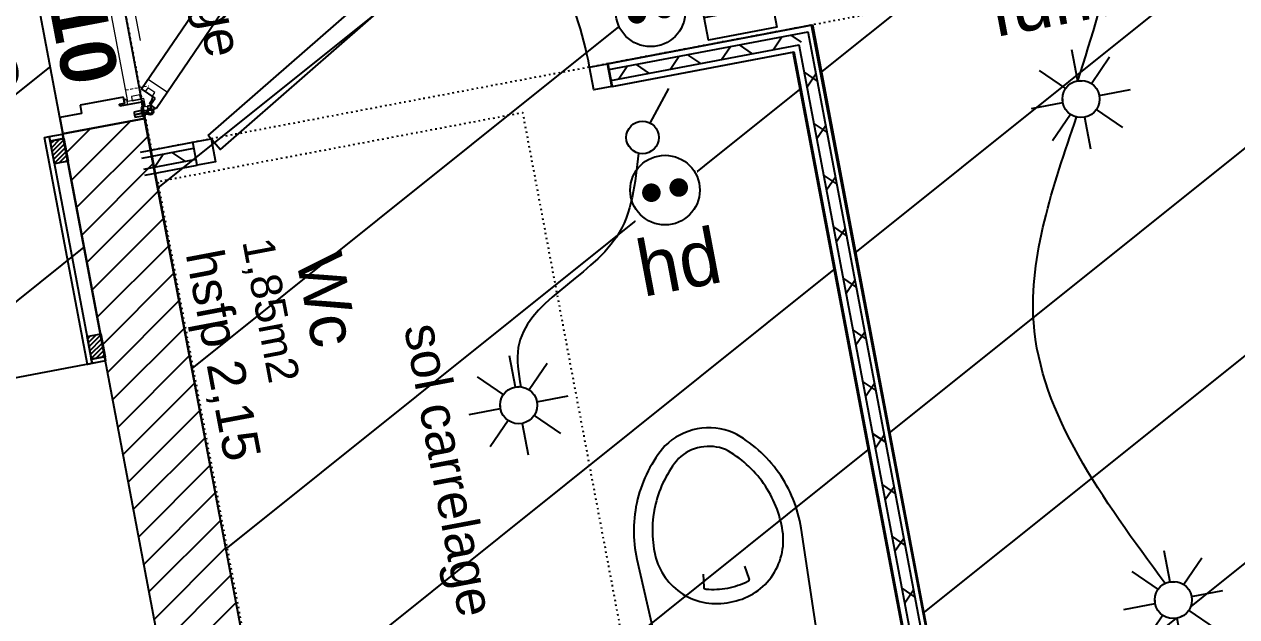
# Model space of a CAD drawing. Header units: centimetres. Extents: x 197412 to 267601, y -375791 to -305433.
# Drawn here: x 220914 to 223528, y -353498 to -352221 of the extents above; entities that cross this region are included whole.
import ezdxf

# ---------------------------------------------------------------- set-up
doc = ezdxf.new("R2010")
doc.units = ezdxf.units.CM
doc.linetypes.add('Style de ligne -16', pattern=[0.192476, 0.123031, -0.069444])
doc.linetypes.add('Style de ligne -5', pattern=[0.20828, 0.069425, -0.138855])
doc.layers.add('3-BAT C-Niveau 0', color=250, linetype='Continuous')
for name, color, linetype, lineweight in [('FAUX PLAFOND', 9, 'Continuous', 25), ('prlm-ELEC-CFA', 1, 'Continuous', 25), ('prlm-ELEC-CFO', 1, 'Continuous', 25), ('prlm-ELEC-SSI', 6, 'Continuous', 25)]:
    doc.layers.add(name, color=color, linetype=linetype, lineweight=lineweight)
doc.styles.add('Geneva (bold)', font='arialbd.ttf')
doc.styles.add('Helvetica', font='arial.ttf')
doc.styles.add('prlm-elec-cfo', font='comic.ttf', dxfattribs={"height": 12})
doc.styles.add('prlm-elec-ssi', font='comic.ttf', dxfattribs={"height": 12})
pattern_1 = [(218.65981, (82441.66, 127994.64), (-199.24783, 287.75041), [])]
pattern_2 = [(45, (0, 0), (0, -1), [])]

# ---------------------------------------------------------------- blocks, each defined once
blk = doc.blocks.new('Groupe-450-1')
at = {"linetype": 'Continuous'}
h = blk.add_hatch(dxfattribs=at)
h.set_pattern_fill('BOIS 45', color=256, style=0, pattern_type=2)
h.set_pattern_definition(pattern_2)
h.paths.add_polyline_path([(13855.78, -48046.2), (13856.71, -48051.11), (13853.76, -48051.67), (13852.83, -48046.76)])
h = blk.add_hatch(dxfattribs=at)
h.set_pattern_fill('BOIS 45', color=256, style=0, pattern_type=2)
h.set_pattern_definition(pattern_2)
h.paths.add_polyline_path([(13863.75, -48088.31), (13864.68, -48093.22), (13861.73, -48093.78), (13860.8, -48088.87)])
at = {"linetype": 'Continuous', "flags": 128}
for points in [[(13851.66, -48045.96), (13852.64, -48045.77), (13861.9, -48094.66), (13860.92, -48094.85)], [(13855.53, -48045.23), (13855.72, -48046.21), (13852.83, -48046.76), (13852.64, -48045.77)], [(13855.78, -48046.2), (13856.71, -48051.11), (13853.76, -48051.67), (13852.83, -48046.76)], [(13863.75, -48088.31), (13864.68, -48093.22), (13861.73, -48093.78), (13860.8, -48088.87)], [(13864.61, -48093.13), (13864.79, -48094.12), (13861.9, -48094.66), (13861.71, -48093.68)]]:
    blk.add_lwpolyline(points, close=True, dxfattribs=at)
blk = doc.blocks.new('xi.PCHD')
at = {"color": 0, "lineweight": 5}
blk.add_wipeout([(-7.5, -7.5), (7.5, -7.5), (7.5, 7.5), (-7.5, 7.5)], dxfattribs=at).dxf.layer = 'prlm-ELEC-CFO'
at = {"layer": 'prlm-ELEC-CFO', "color": 0, "linetype": 'ByBlock', "lineweight": 5, "const_width": 2}
for points in [[(-4, 0, 1), (-2, 0, 1)], [(2, 0, 1), (4, 0, 1)]]:
    blk.add_lwpolyline(points, format="xyb", close=True, dxfattribs=at)
at = {"layer": 'prlm-ELEC-CFO', "color": 0, "linetype": 'ByBlock', "lineweight": -2}
blk.add_circle((0, 0), 7.5, dxfattribs=at)
blk = doc.blocks.new('xi.SA')
at = {"layer": 'prlm-ELEC-CFO', "color": 0}
blk.add_lwpolyline([(0.2, -1.28), (5.5, 5.28)], dxfattribs=at)
blk.add_circle((-2, -4), 3.5, dxfattribs=at)
blk = doc.blocks.new('xi.PC')
at = {"color": 0, "lineweight": 5}
blk.add_wipeout([(-7.5, -7.5), (7.5, -7.5), (7.5, 7.5), (-7.5, 7.5)], dxfattribs=at).dxf.layer = 'prlm-ELEC-CFO'
at = {"layer": 'prlm-ELEC-CFO', "color": 0, "linetype": 'ByBlock', "lineweight": 5, "const_width": 2}
for points in [[(-4, 0, 1), (-2, 0, 1)], [(2, 0, 1), (4, 0, 1)]]:
    blk.add_lwpolyline(points, format="xyb", close=True, dxfattribs=at)
at = {"layer": 'prlm-ELEC-CFO', "color": 0, "linetype": 'ByBlock', "lineweight": -2}
blk.add_circle((0, 0), 7.5, dxfattribs=at)
blk = doc.blocks.new('xi.SPOT')
at = {"color": 0, "lineweight": 5}
blk.add_wipeout([(-4, 0), (-2.83, -2.83), (0, -4), (2.83, -2.83), (4, 0), (2.83, 2.83), (0, 4), (-2.83, 2.83)], dxfattribs=at).dxf.layer = 'prlm-ELEC-CFO'
at = {"layer": 'prlm-ELEC-CFO', "color": 0, "linetype": 'ByBlock', "lineweight": -2, "flags": 128}
for points in [[(0, 10.88), (0, 4)], [(-7.69, 7.69), (-2.83, 2.83)], [(7.69, 7.69), (2.83, 2.83)], [(-10.88, 0), (-4, 0)], [(4, 0), (10.88, 0)], [(-2.83, -2.83), (-7.69, -7.69)], [(0, -4), (0, -10.88)], [(2.83, -2.83), (7.69, -7.69)]]:
    blk.add_lwpolyline(points, dxfattribs=at)
at = {"layer": 'prlm-ELEC-CFO', "color": 0, "linetype": 'ByBlock', "lineweight": -2}
blk.add_circle((0, 0), 4, dxfattribs=at)
blk = doc.blocks.new('xi.VID')
at = {"layer": 'prlm-ELEC-CFA', "color": 0, "linetype": 'ByBlock', "lineweight": -2, "flags": 128}
blk.add_lwpolyline([(-7.5, 7.5), (7.5, 7.5), (7.5, -7.5), (-7.5, -7.5)], close=True, dxfattribs=at)
at = {"layer": 'prlm-ELEC-CFA', "color": 0}
for points in [[(-7.5, 2.5), (7.5, 2.5)], [(-7.5, -2.5), (7.5, -2.5)]]:
    blk.add_lwpolyline(points, dxfattribs=at)

msp = doc.modelspace()

# ---------------------------------------------------------------- hatches: boundary and pattern name
at = {"linetype": 'Continuous'}
h = msp.add_hatch(dxfattribs=at)
h.set_pattern_fill('02_ISOLANT', color=256, scale=10, angle=10.7236, style=0, pattern_type=2)
h.set_pattern_definition([(55.723595, (82441.66, 127994.64), (-66.106423, 45.054865), []), (145.723595, (82441.66, 127994.64), (45.054865, 66.106423), [])])
h.paths.add_polyline_path([(222174.3, -352319.1), (222178.8, -352342.7), (222584.7, -352265.8), (222603.9, -352237.8)])
h = msp.add_hatch(dxfattribs=at)
h.set_pattern_fill('02_ISOLANT', color=256, scale=10, angle=100.7281, style=0, pattern_type=2)
h.set_pattern_definition([(145.728125, (82441.66, 127994.64), (-45.049638, -66.109985), []), (235.728125, (82441.66, 127994.64), (-66.109985, 45.049638), [])])
h.paths.add_polyline_path([(222908.7, -353975.6), (222938.5, -354004.1), (222603.9, -352237.8), (222584.7, -352265.8)])
h = msp.add_hatch(dxfattribs=at)
h.set_pattern_fill('02_ISOLANT', color=256, scale=10, angle=10.7236, style=0, pattern_type=2)
h.set_pattern_definition([(55.723595, (82441.66, 127994.64), (-66.106423, 45.054865), []), (145.723595, (82441.66, 127994.64), (45.054865, 66.106423), [])])
h.paths.add_polyline_path([(221167.6, -352509.8), (221172, -352533.3), (221284.7, -352512), (221280.2, -352488.4)])
at = {"layer": '3-BAT C-Niveau 0'}
h = msp.add_hatch(dxfattribs=at)
h.set_pattern_fill('MURS MACONNERIE-2', color=256, scale=10, style=0, pattern_type=2)
h.set_pattern_definition([(45, (82627.55, 127994.637), (-31.2347524, 39.0434405), [])])
h.paths.add_polyline_path([(222733.8, -361628.5), (222910.6, -361595), (221173.9, -352424.1), (220997, -352457.6)])
at = {"layer": 'FAUX PLAFOND'}
h = msp.add_hatch(dxfattribs=at)
h.set_pattern_fill('BA 13', color=256, scale=10, style=0, pattern_type=2)
h.set_pattern_definition(pattern_1)
h.paths.add_polyline_path([(221617.9, -350994.1), (221616.3, -350993.9), (223456.4, -350645.7), (223909.1, -353036.5), (224567.1, -352911.9), (224781.1, -354042.2), (224123.1, -354166.8), (224132.4, -354215.7), (223030.5, -354424.6), (222611.1, -352223.2), (222172.1, -352306.3), (222181.4, -352355.5), (222571.3, -352281.6), (222816.8, -353577.6), (221440.9, -353838.1), (220930.5, -351124.8)])
h = msp.add_hatch(dxfattribs=at)
h.set_pattern_fill('BA 13', color=256, scale=10, style=0, pattern_type=2)
h.set_pattern_definition(pattern_1)
h.paths.add_polyline_path([(220809.9, -351469.9), (221089.6, -352946.5), (219870.9, -353177.3), (219591.2, -351700.7)])

# ---------------------------------------------------------------- linework, layer by layer
at = {"linetype": 'Style de ligne -16', "lineweight": 18, "ltscale": 2580.64}
for p, q in [((221012.4, -351456.5), (221190.3, -352396.1)), ((221137.9, -352387.9), (220966.6, -351483.3)), ((221172.3, -352381.4), (221137.9, -352387.9)), ((221163.8, -352373.4), (221145.5, -352376.9)), ((221145.5, -352376.9), (221147.3, -352386.1)), ((221147.3, -352386.1), (221165.6, -352382.6)), ((221165.6, -352382.6), (221163.8, -352373.4)), ((221168.4, -352384.6), (221167.3, -352385.1)), ((221167.3, -352385.2), (221170.2, -352390.5)), ((221173, -352390.6), (221168.4, -352384.6)), ((221170.2, -352390.5), (221171.8, -352399)), ((221175.6, -352398.9), (221172.3, -352381.4)), ((221174.5, -352398.5), (221173, -352390.6)), ((221171.8, -352399), (221174.5, -352398.5)), ((221190.3, -352396.1), (221175.6, -352398.9))]:
    msp.add_line(p, q, dxfattribs=at)
at = {"linetype": 'Continuous'}
for p, q in [((221167.3, -352360.5), (221685.8, -351599.7)), ((221737.2, -351613.1), (221198.6, -352403.3)), ((222171.9, -352306.3), (222614.2, -352222.6)), ((222174.3, -352319.1), (222603.9, -352237.8)), ((222174.3, -352319.1), (222603.9, -352237.8)), ((222938.5, -354004.1), (222603.9, -352237.8)), ((222938.5, -354004.1), (222603.9, -352237.8)), ((222178.8, -352342.7), (222584.7, -352265.8)), ((222178.8, -352342.7), (222584.7, -352265.8)), ((222892.5, -353960.1), (222574.4, -352281)), ((222908.7, -353975.6), (222584.7, -352265.8)), ((222908.7, -353975.6), (222584.7, -352265.8)), ((221196.2, -352380.2), (221167.3, -352360.5)), ((221128, -352378.2), (221034.7, -352395.9)), ((221119.6, -352393.1), (221130.4, -352391)), ((221120.5, -352398), (221119.6, -352393.1)), ((221167.7, -352389), (221120.5, -352398)), ((221130.4, -352391), (221128, -352378.2)), ((221174.3, -352424), (221167.7, -352389)), ((221186.2, -352394.9), (221196.2, -352380.2)), ((221038, -352413.6), (220990.9, -352422.5)), ((221034.7, -352395.9), (221038, -352413.6)), ((221167.4, -352407.3), (221150.8, -352410.5)), ((221150.8, -352410.5), (221151.9, -352416.1)), ((221168.5, -352412.9), (221151.9, -352416.1)), ((221151.9, -352416.1), (221168.5, -352412.9)), ((221151.9, -352416.1), (221153, -352421.7)), ((221153, -352421.7), (221169.6, -352418.5)), ((221169.7, -352399.4), (221166.1, -352400.1)), ((221166.1, -352400.1), (221169.8, -352419.9)), ((221168.5, -352412.9), (221167.4, -352407.3)), ((221168.5, -352412.9), (221177.1, -352411.3)), ((221169.6, -352418.5), (221168.5, -352412.9)), ((221173.4, -352419.2), (221169.7, -352399.4)), ((221169.8, -352419.9), (221173.4, -352419.2)), ((221198.6, -352403.3), (221186.2, -352394.9)), ((220990.9, -352422.5), (220997.5, -352457.5)), ((220997.5, -352457.5), (221174.3, -352424)), ((221165.1, -352497), (221277.8, -352475.6)), ((221167.6, -352509.8), (221280.2, -352488.4)), ((221167.6, -352509.8), (221280.2, -352488.4)), ((221172, -352533.3), (221284.7, -352512)), ((221172, -352533.3), (221284.7, -352512))]:
    msp.add_line(p, q, dxfattribs=at)
at = {"linetype": 'Continuous', "lineweight": 25}
for p, q in [((222171.9, -352306.3), (222614.2, -352222.6)), ((222954.7, -354019.6), (222614.2, -352222.6)), ((222181.2, -352355.4), (222574.4, -352281)), ((222892.5, -353960.1), (222574.4, -352281)), ((222181.2, -352355.4), (222171.9, -352306.3)), ((221165.1, -352497), (221277.8, -352475.6)), ((221287.1, -352524.8), (221277.8, -352475.6)), ((221174.4, -352546.1), (221287.1, -352524.8))]:
    msp.add_line(p, q, dxfattribs=at)
at = {"linetype": 'Continuous', "lineweight": 18}
for p, q in [((221181.6, -352339.5), (221222.9, -352367.6)), ((221180.5, -352358.1), (221175.2, -352365.9)), ((221175.2, -352365.9), (221190.6, -352376.3)), ((221195.9, -352368.6), (221180.5, -352358.1)), ((221131.5, -352391.8), (221120.7, -352393.9)), ((221120.7, -352393.9), (221121.3, -352397)), ((221131, -352382.6), (221129.8, -352382.8)), ((221129.8, -352382.8), (221131.5, -352391.8)), ((221135.9, -352385.9), (221131, -352382.6)), ((221137.2, -352392.6), (221135.9, -352385.9)), ((221136.1, -352394.2), (221137.2, -352392.6)), ((221188.2, -352385.2), (221183.4, -352392.3)), ((221183.4, -352392.3), (221185.7, -352393.8)), ((221185.7, -352393.8), (221190.2, -352387.2)), ((221190, -352379.3), (221188.2, -352385.2)), ((221191.2, -352379.7), (221190, -352379.3)), ((221190.2, -352387.2), (221191.2, -352379.7)), ((221190.6, -352376.3), (221195.9, -352368.6)), ((221121.3, -352397), (221136.1, -352394.2))]:
    msp.add_line(p, q, dxfattribs=at)
at = {"linetype": 'Style de ligne -16', "lineweight": 18, "ltscale": 50.8}
msp.add_line((221133.2, -352362.9), (221182.3, -352353.6), dxfattribs=at)
at = {"linetype": 'Style de ligne -5', "ltscale": 50.8, "flags": 128}
for points in [[(221188.9, -352492.5), (220965.6, -351313.5), (223127.1, -350904.1), (223350.5, -352083.1)], [(222230.5, -353688.6), (221444.4, -353837.4), (221202.5, -352560.1), (221988.6, -352411.3)]]:
    msp.add_lwpolyline(points, close=True, dxfattribs=at)
at = {"linetype": 'Continuous', "flags": 128}
for points in [[(221310.5, -352460.7), (221935.8, -351914.9), (221962.1, -351945), (221336.8, -352490.8)], [(222132.6, -352313.8), (222171.9, -352306.3), (222181.2, -352355.4), (222141.9, -352362.9)], [(221277.8, -352475.6), (221317.1, -352468.2), (221326.4, -352517.3), (221287.1, -352524.8)]]:
    msp.add_lwpolyline(points, close=True, dxfattribs=at)
for points in [[(221172.8, -352415.9), (221180.7, -352414.4, -0.143165), (221178.9, -352410.9, -0.143165), (221179.3, -352407.1), (221171.4, -352408.6)], [(221179.7, -352398.1), (221181, -352404.7, -0.143165), (221184.4, -352402.9, -0.143165), (221188.3, -352403.3), (221187, -352396.7)], [(221189.7, -352397.3), (221185.9, -352402.8, -0.143165), (221189.6, -352404, -0.143165), (221192, -352407), (221195.8, -352401.4)], [(222304, -353674.7), (222635.2, -353611.8), (222588.9, -353306.8, 0.116334), (222540.4, -353186.9, 0.116144), (222443.6, -353101.4, 0.147727), (222365.1, -353093.1, 0.147725), (222295.4, -353129.5), (222295.3, -353129.5, 0.11673), (222236.5, -353244.6, 0.115952), (222235.2, -353373.9)], [(222435.9, -353466), (222436.1, -353466, 0.197992), (222524.2, -353412.8, 0.198081), (222549.2, -353312.8, 0.114919), (222508.2, -353210.9), (222508.2, -353210.8, 0.115526), (222426.3, -353137.5, 0.142778), (222372.6, -353132.4, 0.142778), (222324.5, -353156.9, 0.114832), (222275.2, -353254.9), (222275.2, -353255.1, 0.115368), (222274.4, -353365, 0.198081), (222334.3, -353448.9, 0.198023), (222435.9, -353466)]]:
    msp.add_lwpolyline(points, format="xyb", close=True, dxfattribs=at)
msp.add_lwpolyline([(222467.1, -353388.9), (222476.6, -353415.5, -0.192032), (222476.5, -353419.1), (222476.5, -353419.1), (222476.5, -353419.1, -0.187463), (222474.1, -353421.7, -0.069687), (222430.4, -353436.5), (222430.3, -353436.5, -0.069688), (222384.2, -353438.8, -0.17618), (222381, -353437.3), (222381, -353437.3, -0.18073), (222379.7, -353434), (222379.7, -353433.9), (222378.7, -353405.7)], format="xyb", dxfattribs=at)
at = {"linetype": 'Continuous'}
for radius in [6.89, 4.29]:
    msp.add_circle((221185.7, -352409.7), radius, dxfattribs=at)
msp.add_arc((221317.1, -352468.2), 830.5, 10.7236, 41.8067, dxfattribs=at)
at = {"layer": '3-BAT C-Niveau 0'}
for p, q in [((221173.9, -352424.1), (220997, -352457.6)), ((222910.6, -361595), (221173.9, -352424.1)), ((222298.2, -358361.1), (221173.9, -352424.1)), ((222733.8, -361628.5), (220997, -352457.6)), ((222733.8, -361628.5), (220997, -352457.6))]:
    msp.add_line(p, q, dxfattribs=at)
at = {"layer": '3-BAT C-Niveau 0', "ltscale": 50.8, "flags": 128}
for points in [[(221617.9, -350994.1), (221616.3, -350993.9), (223456.4, -350645.7), (223909.1, -353036.5), (224567.1, -352911.9), (224781.1, -354042.2), (224123.1, -354166.8), (224132.4, -354215.7), (223030.5, -354424.6), (222611.1, -352223.2), (222172.1, -352306.3), (222181.4, -352355.5), (222571.3, -352281.6), (222816.8, -353577.6), (221440.9, -353838.1), (220930.5, -351124.8)], [(220809.9, -351469.9), (221089.6, -352946.5), (219870.9, -353177.3), (219591.2, -351700.7)]]:
    msp.add_lwpolyline(points, close=True, dxfattribs=at)
at = {"layer": 'prlm-ELEC-CFO'}
for points in [[(223017.8, -351461.2), (223255.1, -351794.5), (223184.8, -352343.1)], [(223373.5, -353425.7), (223090.4, -352863.6), (223183, -352421.3)]]:
    msp.add_spline(points, degree=3, dxfattribs=at)

# ---------------------------------------------------------------- block references
at = {"layer": '3-BAT C-Niveau 0', "xscale": 10, "yscale": 10, "zscale": 10}
msp.add_blockref('Groupe-450-1', (82441.7, 127994.6), dxfattribs=at)

# ---------------------------------------------------------------- texts
at = {"attachment_point": 2, "rotation": 280.7236, "line_spacing_factor": 0.834288, "style": 'Helvetica'}
for s, insert, char_height in [('sol carrelage', (221328, -351968), 80), ('hsfp 2,15', (221383.4, -352926.6), 80), ('Wc\\P{\\H0.6752x;1,85m2}\\P', (221616.4, -352805.1), 100), ('sol carrelage', (221871, -353173.5), 80)]:
    msp.add_mtext(s, dxfattribs=dict(at, insert=insert, char_height=char_height))
at = {"layer": '3-BAT C-Niveau 0', "insert": (220878.8, -352031.7), "char_height": 120, "attachment_point": 5, "rotation": 280.7236, "line_spacing_factor": 1.060906, "style": 'Geneva (bold)'}
msp.add_mtext('T3 C 010\\P61,43m2', dxfattribs=at)

# ---------------------------------------------------------------- next in the draw order: block references
at = {"layer": 'prlm-ELEC-CFO', "xscale": 10, "yscale": 10, "zscale": 10, "rotation": 10.72360141139323}
for name, p in [('xi.PC', (222264.5, -352194.4)), ('xi.SPOT', (223192.3, -352382.4)), ('xi.SPOT', (223391.5, -353461.5))]:
    msp.add_blockref(name, p, dxfattribs=at)

# ---------------------------------------------------------------- next in the draw order: texts
at = {"layer": 'prlm-ELEC-CFO', "insert": (222325.2, -352734.1), "char_height": 120, "attachment_point": 5, "rotation": 10.7236, "line_spacing_factor": 0.8, "style": 'prlm-elec-cfo', "bg_fill": 3, "box_fill_scale": 1.1, "bg_fill_color": 256, "bg_fill_transparency": 0}
msp.add_mtext('hd', dxfattribs=at)

# ---------------------------------------------------------------- next in the draw order: block references
at = {"layer": 'prlm-ELEC-CFA', "xscale": 10, "yscale": 10, "zscale": 10, "rotation": 10.72360141139323}
msp.add_blockref('xi.VID', (222448.9, -352168.1), dxfattribs=at)
at = {"layer": 'prlm-ELEC-CFO', "xscale": 10, "yscale": 10, "zscale": 10, "rotation": 10.72360141139323}
msp.add_blockref('xi.PCHD', (222295.7, -352578.6), dxfattribs=at)

# ---------------------------------------------------------------- next in the draw order: texts
at = {"layer": 'prlm-ELEC-SSI', "insert": (223115.5, -352106.6), "char_height": 120, "attachment_point": 2, "rotation": 10.7236, "line_spacing_factor": 0.8, "style": 'prlm-elec-ssi', "bg_fill": 3, "box_fill_scale": 0.95, "bg_fill_color": 256, "bg_fill_transparency": 0}
msp.add_mtext('fum', dxfattribs=at)

# ---------------------------------------------------------------- next in the draw order: linework, layer by layer
at = {"layer": 'prlm-ELEC-CFO'}
msp.add_spline([(222238.3, -352499), (222190.8, -352679.9), (221979.2, -352917.9), (221984.5, -353002.1)], degree=3, dxfattribs=at)

# ---------------------------------------------------------------- next in the draw order: block references
at = {"layer": 'prlm-ELEC-CFO', "xscale": 10, "yscale": 10, "zscale": 10, "rotation": 10.72360141139323}
msp.add_blockref('xi.SA', (222259.4, -352422.1), dxfattribs=at)

# ---------------------------------------------------------------- next in the draw order: block references
msp.add_blockref('xi.SPOT', (221980.2, -353041.9), dxfattribs=at)

doc.saveas('drawing.dxf')
